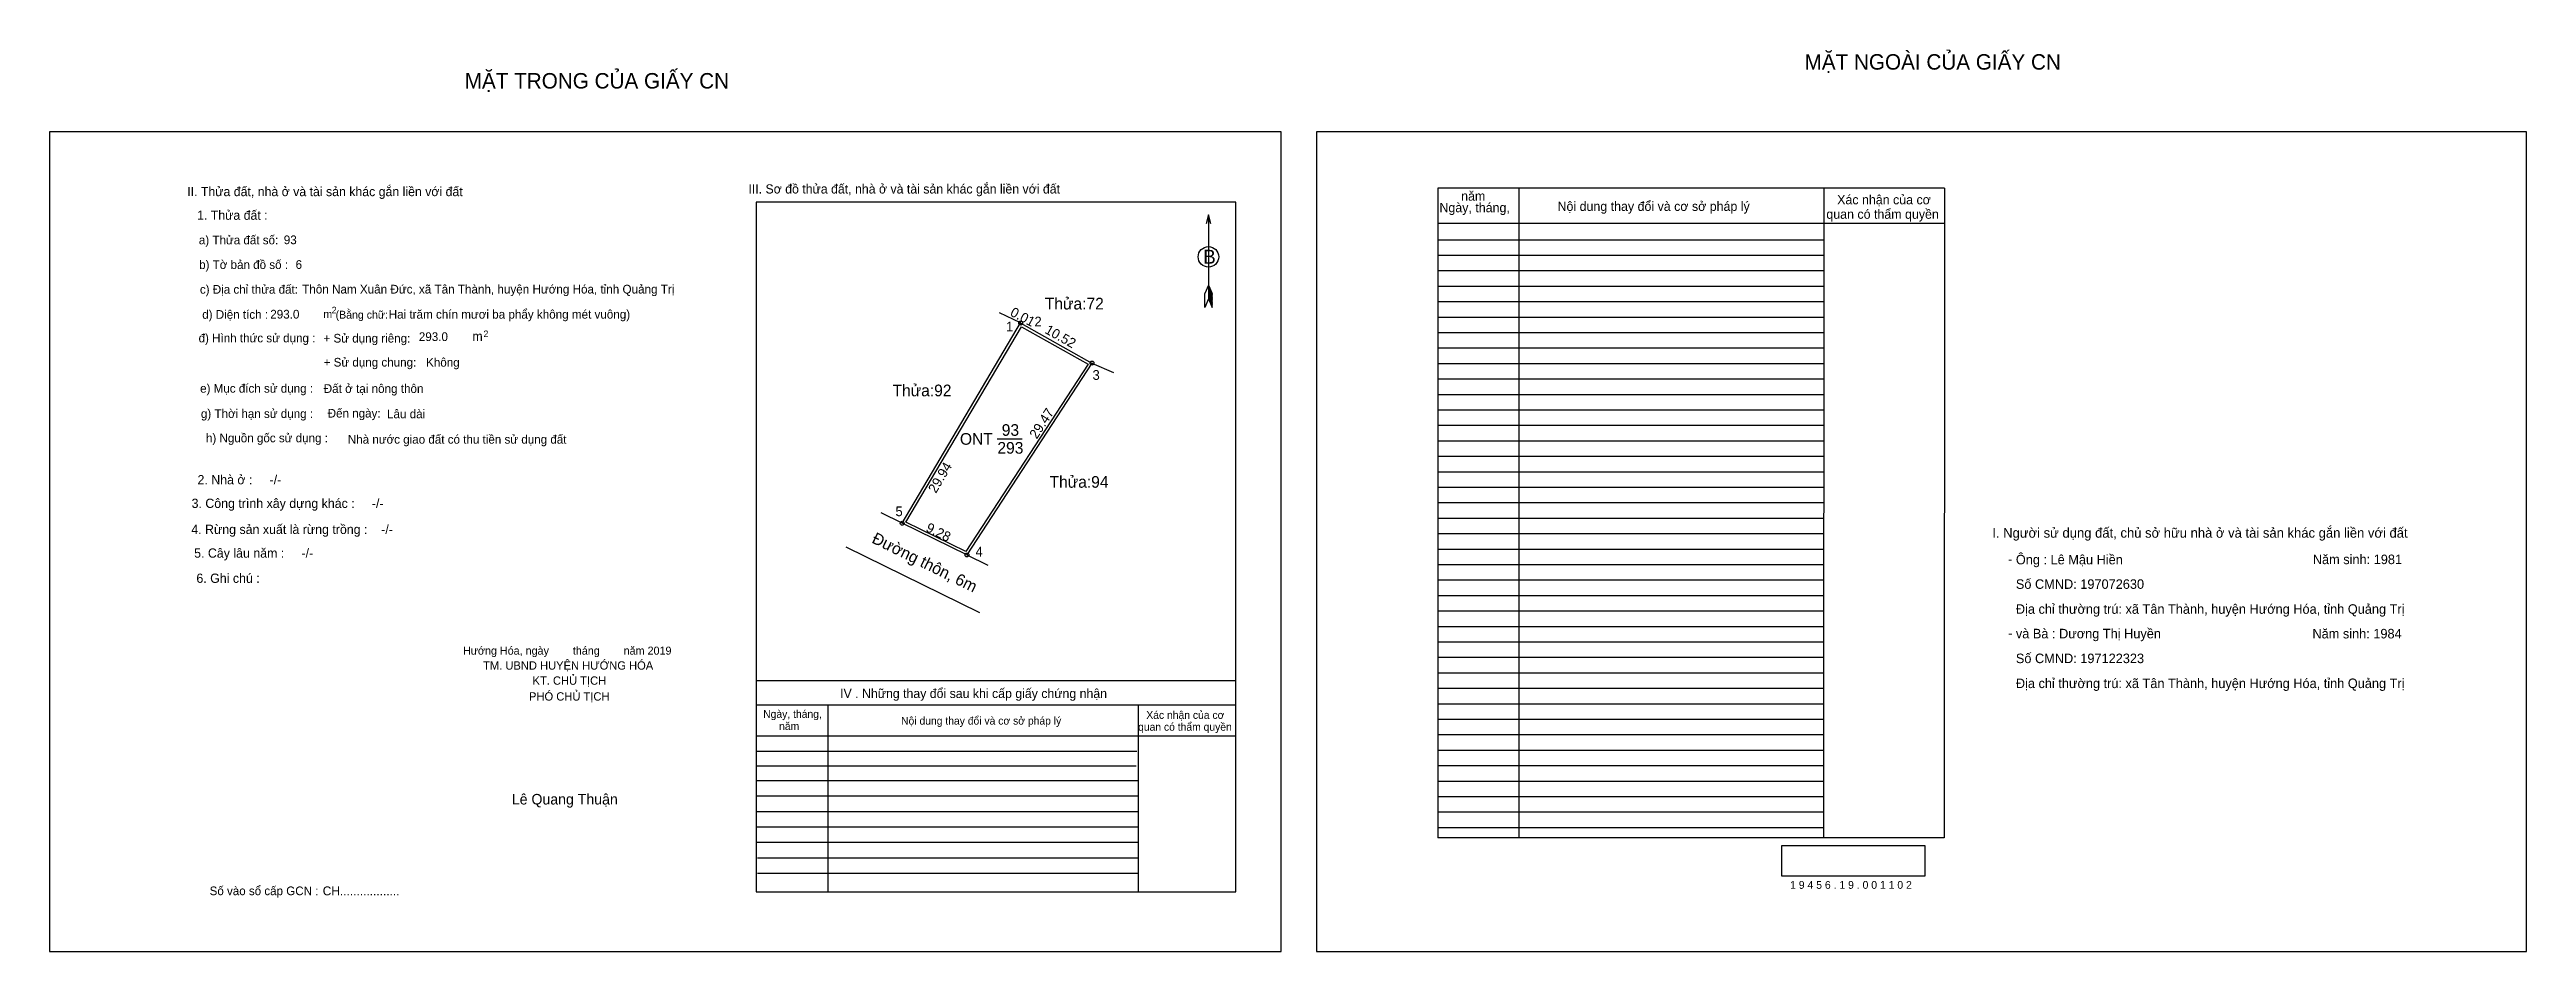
# Model space of a CAD drawing. Extents: x 539064 to 539383, y 1837000 to 1837116.
import ezdxf

# ---------------------------------------------------------------- set-up
doc = ezdxf.new("R2010")
doc.units = 0
for name, color, linetype in [('Default', 7, 'Continuous'), ('Level 1', 7, 'Continuous'), ('Level 10', 7, 'Continuous'), ('Level 11', 7, 'Continuous'), ('Level 13', 7, 'Continuous'), ('Level 27', 7, 'Continuous'), ('Level 35', 7, 'Continuous'), ('Level 36', 7, 'Continuous'), ('Level 40', 7, 'Continuous'), ('Level 49', 7, 'Continuous'), ('Level 5', 7, 'Continuous'), ('Level 52', 7, 'Continuous'), ('Level 55', 7, 'Continuous'), ('Level 6', 7, 'Continuous'), ('Level 7', 7, 'Continuous'), ('Level 8', 7, 'Continuous'), ('Level 9', 7, 'Continuous')]:
    doc.layers.add(name, color=color, linetype=linetype)

msp = doc.modelspace()

# ---------------------------------------------------------------- linework, layer by layer
at = {"layer": 'Level 1'}
for p, q in [((539064.35, 1837105.72), (539064.35, 1837105.72)), ((539227.32, 1837105.72), (539227.32, 1837105.72)), ((539213.43, 1837095.04), (539213.43, 1837084.21)), ((539212.96, 1837083.1), (539212.98, 1837084.9)), ((539213.43, 1837084.21), (539212.96, 1837083.1)), ((539213.43, 1837086), (539212.98, 1837084.9)), ((539213.43, 1837086), (539213.89, 1837084.9)), ((539213.43, 1837085.85), (539213.89, 1837084.73)), ((539213.43, 1837085.69), (539213.89, 1837084.58)), ((539213.43, 1837085.53), (539213.9, 1837084.42)), ((539213.43, 1837085.37), (539213.9, 1837084.26)), ((539213.43, 1837085.22), (539213.9, 1837084.1)), ((539213.43, 1837085.06), (539213.9, 1837083.93)), ((539213.43, 1837084.91), (539213.9, 1837083.77)), ((539213.43, 1837084.75), (539213.9, 1837083.61)), ((539213.43, 1837084.6), (539213.9, 1837083.45)), ((539213.43, 1837084.44), (539213.91, 1837083.3)), ((539213.43, 1837084.21), (539213.91, 1837083.1)), ((539213.91, 1837083.1), (539213.89, 1837084.9)), ((539222.78, 1837000.25), (539222.78, 1837000.25)), ((539382.99, 1837000.25), (539382.99, 1837000.25))]:
    msp.add_line(p, q, dxfattribs=at)
msp.add_lwpolyline([(539213.74, 1837093.89), (539213.43, 1837095.04), (539213.12, 1837093.89)], dxfattribs=at)
msp.add_circle((539213.43, 1837089.63), 1.32, dxfattribs=at)
at = {"layer": 'Level 10'}
for points in [[(539198.45, 1837075.96), (539182.36, 1837051.27), (539174.03, 1837055.35), (539189.27, 1837081.12), (539189.28, 1837081.11)], [(539197.95, 1837075.84), (539182.24, 1837051.72), (539174.52, 1837055.5), (539189.4, 1837080.64)]]:
    msp.add_lwpolyline(points, close=True, dxfattribs=at)
at = {"layer": 'Level 11'}
for centre in [(539189.27, 1837081.12), (539189.28, 1837081.11), (539198.45, 1837075.96), (539198.45, 1837075.96), (539174.03, 1837055.35), (539182.36, 1837051.27)]:
    msp.add_circle(centre, 0.25, dxfattribs=at)
at = {"layer": 'Level 27'}
for p, q in [((539189.27, 1837081.12), (539186.57, 1837082.43)), ((539198.45, 1837075.96), (539201.2, 1837074.76)), ((539174.03, 1837055.35), (539171.34, 1837056.67)), ((539182.36, 1837051.27), (539185.06, 1837049.96))]:
    msp.add_line(p, q, dxfattribs=at)
at = {"layer": 'Level 35'}
msp.add_line((539184.01, 1837043.81), (539166.82, 1837052.27), dxfattribs=at)
at = {"layer": 'Level 40'}
msp.add_lwpolyline([(539064.35, 1837000.25), (539222.78, 1837000.25), (539222.78, 1837105.72), (539064.35, 1837105.72)], close=True, dxfattribs=at)
at = {"layer": 'Level 52'}
for p, q in [((539308.12, 1837098.47), (539242.96, 1837098.47)), ((539242.96, 1837098.47), (539242.96, 1837014.86)), ((539253.35, 1837098.47), (539253.35, 1837014.86)), ((539292.59, 1837098.47), (539292.55, 1837014.86)), ((539308.12, 1837098.47), (539308.09, 1837014.86)), ((539308.12, 1837093.92), (539242.96, 1837093.92)), ((539292.58, 1837091.79), (539242.96, 1837091.79)), ((539292.58, 1837089.8), (539242.96, 1837089.8)), ((539292.58, 1837087.81), (539242.96, 1837087.81)), ((539292.58, 1837085.82), (539242.96, 1837085.82)), ((539292.58, 1837083.83), (539242.96, 1837083.83)), ((539292.58, 1837081.84), (539242.96, 1837081.84)), ((539292.58, 1837079.85), (539242.96, 1837079.85)), ((539292.58, 1837077.86), (539242.96, 1837077.86)), ((539292.58, 1837075.87), (539242.96, 1837075.87)), ((539292.58, 1837073.88), (539242.96, 1837073.88)), ((539292.58, 1837071.89), (539242.96, 1837071.89)), ((539292.57, 1837069.9), (539242.96, 1837069.9)), ((539292.57, 1837067.91), (539242.96, 1837067.91)), ((539292.57, 1837065.92), (539242.96, 1837065.92)), ((539292.57, 1837063.93), (539242.96, 1837063.93)), ((539292.57, 1837061.94), (539242.96, 1837061.94)), ((539292.57, 1837059.95), (539242.96, 1837059.95)), ((539292.57, 1837057.96), (539242.96, 1837057.96)), ((539292.57, 1837055.97), (539242.96, 1837055.97)), ((539292.57, 1837053.98), (539242.96, 1837053.98)), ((539292.57, 1837051.99), (539242.96, 1837051.99)), ((539292.57, 1837050), (539242.96, 1837050)), ((539292.57, 1837048.01), (539242.96, 1837048.01)), ((539292.57, 1837046.02), (539242.96, 1837046.02)), ((539292.57, 1837044.03), (539242.96, 1837044.03)), ((539292.56, 1837042.04), (539242.96, 1837042.04)), ((539292.56, 1837040.05), (539242.96, 1837040.05)), ((539292.56, 1837038.06), (539242.96, 1837038.06)), ((539292.56, 1837036.07), (539242.96, 1837036.07)), ((539292.56, 1837034.08), (539242.96, 1837034.08)), ((539292.56, 1837032.09), (539242.96, 1837032.09)), ((539292.56, 1837030.1), (539242.96, 1837030.1)), ((539292.56, 1837028.11), (539242.96, 1837028.11)), ((539292.56, 1837026.12), (539242.96, 1837026.12)), ((539292.56, 1837024.13), (539242.96, 1837024.13)), ((539292.56, 1837022.14), (539242.96, 1837022.14)), ((539292.56, 1837020.15), (539242.96, 1837020.15)), ((539292.56, 1837018.16), (539242.96, 1837018.16)), ((539292.56, 1837016.17), (539242.96, 1837016.17)), ((539308.09, 1837014.86), (539242.96, 1837014.86))]:
    msp.add_line(p, q, dxfattribs=at)
msp.add_lwpolyline([(539227.32, 1837000.25), (539382.99, 1837000.25), (539382.99, 1837105.72), (539227.32, 1837105.72)], close=True, dxfattribs=at)
at = {"layer": 'Level 6'}
msp.add_lwpolyline([(539287.21, 1837013.89), (539305.59, 1837013.89), (539305.59, 1837009.95), (539287.21, 1837009.95)], close=True, dxfattribs=at)
at = {"layer": 'Level 7'}
for p, q in [((539204.23, 1837025.98), (539155.25, 1837025.98)), ((539204.14, 1837024.09), (539155.25, 1837024.09)), ((539204.39, 1837022.21), (539155.25, 1837022.21)), ((539204.39, 1837020.22), (539155.25, 1837020.22)), ((539204.39, 1837018.23), (539155.25, 1837018.23)), ((539204.39, 1837016.24), (539155.25, 1837016.24)), ((539204.39, 1837014.25), (539155.25, 1837014.25)), ((539204.39, 1837012.26), (539155.41, 1837012.26)), ((539204.39, 1837010.27), (539155.41, 1837010.27))]:
    msp.add_line(p, q, dxfattribs=at)
at = {"layer": 'Level 8'}
for p, q in [((539216.94, 1837096.68), (539155.25, 1837096.68)), ((539155.25, 1837096.68), (539155.25, 1837007.93)), ((539216.94, 1837007.93), (539216.94, 1837096.68)), ((539216.94, 1837035.07), (539155.25, 1837035.07)), ((539216.94, 1837031.94), (539155.25, 1837031.94)), ((539164.46, 1837031.94), (539164.46, 1837007.93)), ((539204.39, 1837031.94), (539204.39, 1837007.93)), ((539216.94, 1837027.96), (539155.25, 1837027.96)), ((539155.25, 1837007.93), (539216.94, 1837007.93))]:
    msp.add_line(p, q, dxfattribs=at)
at = {"layer": 'Level 9'}
msp.add_line((539186.26, 1837066.2), (539189.45, 1837066.2), dxfattribs=at)

# ---------------------------------------------------------------- texts
at = {"layer": 'Default'}
for s, height, p in [('e) Mục đích sử dụng :', 1.1164, (539083.72, 1837072.15)), ('g) Thời hạn sử dụng :', 1.1164, (539083.82, 1837068.9)), ('Đến ngày:', 1.116, (539100.13, 1837068.95)), ('h) Nguồn gốc sử dụng :', 1.1164, (539084.47, 1837065.77)), ('Nhà nước giao đất có thu tiền sử dụng đất', 1.1164, (539102.72, 1837065.59))]:
    msp.add_text(s, height=height, dxfattribs=at).set_placement(p)
at = {"layer": 'Level 1'}
msp.add_text('B', height=1.79, dxfattribs=at).set_placement((539212.77, 1837088.75))
at = {"layer": 'Level 13'}
for s, p in [('93', (539186.84, 1837066.6)), ('ONT', (539181.46, 1837065.45)), ('293', (539186.28, 1837064.3))]:
    msp.add_text(s, height=1.5, dxfattribs=at).set_placement(p)
at = {"layer": 'Level 36'}
for s, p in [('Thửa:72', (539192.38, 1837082.86)), ('Thửa:92', (539172.79, 1837071.69)), ('Thửa:94', (539192.99, 1837059.92))]:
    msp.add_text(s, height=1.5, dxfattribs=at).set_placement(p)
at = {"layer": 'Level 49'}
for s, rotation, p in [('0.01', 332.0034, (539187.82, 1837082.12)), ('10.52', 330.6808, (539192.28, 1837079.88)), ('29.47', 56.9085, (539191.35, 1837066.11)), ('29.94', 59.4006, (539178.37, 1837059.12)), ('9.28', 333.9046, (539176.97, 1837054.36))]:
    msp.add_text(s, height=1.25, rotation=rotation, dxfattribs=at).set_placement(p)
at = {"layer": 'Level 5'}
msp.add_text('Đường thôn, 6m', height=1.5, rotation=333.7785, dxfattribs=at).set_placement((539170.01, 1837052.9))
at = {"layer": 'Level 52'}
for s, p in [('Ngày, tháng,', (539243.15, 1837095.37)), ('năm', (539245.94, 1837096.86)), ('Nội dung thay đổi và cơ sở pháp lý', (539258.34, 1837095.54)), ('Xác nhận của cơ', (539294.31, 1837096.39)), (' quan có thẩm quyền', (539292.48, 1837094.53))]:
    msp.add_text(s, height=1.194, dxfattribs=at).set_placement(p)
at = {"layer": 'Level 55'}
for s, height, p in [('1', 0.2, (539189.21, 1837081.12)), ('2', 0.2, (539189.21, 1837081.11)), ('72', 0.055, (539189.23, 1837081.06)), ('92', 0.055, (539189.23, 1837081.06)), ('72', 0.055, (539189.23, 1837081.06)), ('72', 0.055, (539189.24, 1837081.05)), ('72', 0.055, (539189.24, 1837081.05)), ('3', 0.2, (539198.39, 1837075.96)), ('72', 0.055, (539198.41, 1837075.91)), ('94', 0.055, (539198.41, 1837075.91)), ('72', 0.055, (539198.41, 1837075.91)), ('94', 0.055, (539198.41, 1837075.91)), ('5', 0.2, (539173.97, 1837055.35)), ('92', 0.055, (539173.99, 1837055.29)), ('0', 0.055, (539174.01, 1837055.29)), ('4', 0.2, (539182.29, 1837051.27)), ('94', 0.055, (539182.32, 1837051.22)), ('94', 0.055, (539182.32, 1837051.22)), ('0', 0.055, (539182.34, 1837051.22))]:
    msp.add_text(s, height=height, dxfattribs=at).set_placement(p)
at = {"layer": 'Level 6'}
for s, height, p in [('93', 1.121, (539094.48, 1837091.26)), ('6', 1.12, (539096, 1837088.08)), ('Thôn Nam Xuân Đức, xã Tân Thành, huyện Hướng Hóa, tỉnh Quảng Trị', 1.1224, (539096.85, 1837084.91)), ('293.0', 1.121, (539092.74, 1837081.69)), ('Hai trăm chín mươi ba phẩy không mét vuông)', 1.1208, (539107.98, 1837081.68)), ('293.0', 1.121, (539111.85, 1837078.8)), ('Đất ở tại nông thôn', 1.1224, (539099.62, 1837072.12)), ('Lâu dài', 1.122, (539107.76, 1837068.86)), ('Ông : Lê Mậu Hiền', 1.2258, (539317.3, 1837050.06)), ('Số CMND: 197072630', 1.2258, (539317.3, 1837046.91)), ('Năm sinh: 1981', 1.2258, (539355.5, 1837050.09)), ('Địa chỉ thường trú: xã Tân Thành, huyện Hướng Hóa, tỉnh Quảng Trị', 1.2258, (539317.3, 1837043.7)), ('và Bà : Dương Thị Huyền', 1.2258, (539317.3, 1837040.54)), ('Số CMND: 197122323', 1.2258, (539317.3, 1837037.35)), ('Năm sinh: 1984', 1.2258, (539355.45, 1837040.53)), ('Địa chỉ thường trú: xã Tân Thành, huyện Hướng Hóa, tỉnh Quảng Trị', 1.2258, (539317.3, 1837034.14)), ('1 9 4 5 6 . 1 9 . 0 0 1 1 0 2', 1.003, (539288.26, 1837008.31))]:
    msp.add_text(s, height=height, dxfattribs=at).set_placement(p)
at = {"layer": 'Level 7'}
for s, height, p in [('MẶT NGOÀI CỦA GIẤY CN', 1.9899, (539290.12, 1837113.72)), ('MẶT TRONG CỦA GIẤY CN', 1.9899, (539117.76, 1837111.29)), ('III. Sơ đồ thửa đất, nhà ở và tài sản khác gắn liền với đất', 1.184, (539154.25, 1837097.78)), ('II. Thửa đất, nhà ở và tài sản khác gắn liền với đất', 1.184, (539082.06, 1837097.44)), ('1. Thửa đất :', 1.184, (539083.33, 1837094.4)), ('a) Thửa đất số:', 1.1164, (539083.56, 1837091.24)), ('b) Tờ bản đồ số :', 1.1164, (539083.59, 1837088.07)), ('c) Địa chỉ thửa đất:', 1.1164, (539083.69, 1837084.89)), ('d) Diện tích :', 1.1164, (539083.99, 1837081.66)), ('m', 1.01, (539099.58, 1837081.76)), ('2', 0.846, (539100.64, 1837082.36)), ('(Bằng chữ:', 1.015, (539101.15, 1837081.68)), ('2', 0.846, (539120.17, 1837079.3)), ('đ) Hình thức sử dụng :', 1.1164, (539083.52, 1837078.63)), ('+ Sử dụng riêng:', 1.1164, (539099.59, 1837078.6)), ('m', 1.19, (539118.74, 1837078.82)), ('+ Sử dụng chung:', 1.1164, (539099.61, 1837075.51)), ('Không', 1.116, (539112.79, 1837075.5)), ('2. Nhà ở :     -/-', 1.1907, (539083.38, 1837060.36)), ('3. Công trình xây dựng khác :     -/-', 1.1907, (539082.62, 1837057.32)), ('4. Rừng sản xuất là rừng trồng :    -/-', 1.1907, (539082.58, 1837053.97)), ('I. Người sử dụng đất, chủ sở hữu nhà ở và tài sản khác gắn liền với đất', 1.2536, (539314.27, 1837053.49)), ('5. Cây lâu năm :     -/-', 1.1907, (539082.95, 1837050.92)), ('6. Ghi chú :', 1.1907, (539083.24, 1837047.68)), ('-', 1.27, (539316.29, 1837050.1)), ('Hướng Hóa, ngày        tháng        năm 2019', 1.0345, (539117.53, 1837038.44)), ('-', 1.27, (539316.31, 1837040.58)), ('TM. UBND HUYỆN HƯỚNG HÓA', 1.0719, (539120.12, 1837036.51)), ('KT. CHỦ TỊCH', 1.0719, (539126.48, 1837034.57)), ('PHÓ CHỦ TỊCH', 1.0719, (539126.03, 1837032.53)), ('IV . Những thay đổi sau khi cấp giấy chứng nhận', 1.184, (539166.05, 1837032.86)), ('Ngày, tháng,', 0.995, (539156.15, 1837030.31)), ('năm', 0.995, (539158.2, 1837028.74)), ('Nội dung thay đổi và cơ sở pháp lý', 0.995, (539173.89, 1837029.44)), (' quan có thẩm quyền', 0.995, (539204.01, 1837028.65)), ('Xác nhận của cơ', 0.995, (539205.44, 1837030.18)), ('Lê Quang Thuận', 1.3577, (539123.82, 1837019.16)), ('Số vào sổ cấp GCN :', 1.1143, (539084.94, 1837007.49)), ('CH..................', 1.1462, (539099.49, 1837007.47))]:
    msp.add_text(s, height=height, dxfattribs=at).set_placement(p)
at = {"layer": 'Level 9'}
for s, p in [('1', (539187.39, 1837080.03)), ('2', (539191.05, 1837080.68)), ('3', (539198.52, 1837073.8)), ('5', (539173.17, 1837056.26)), ('4', (539183.47, 1837051.07))]:
    msp.add_text(s, height=1.25, dxfattribs=at).set_placement(p)

doc.saveas('drawing.dxf')
